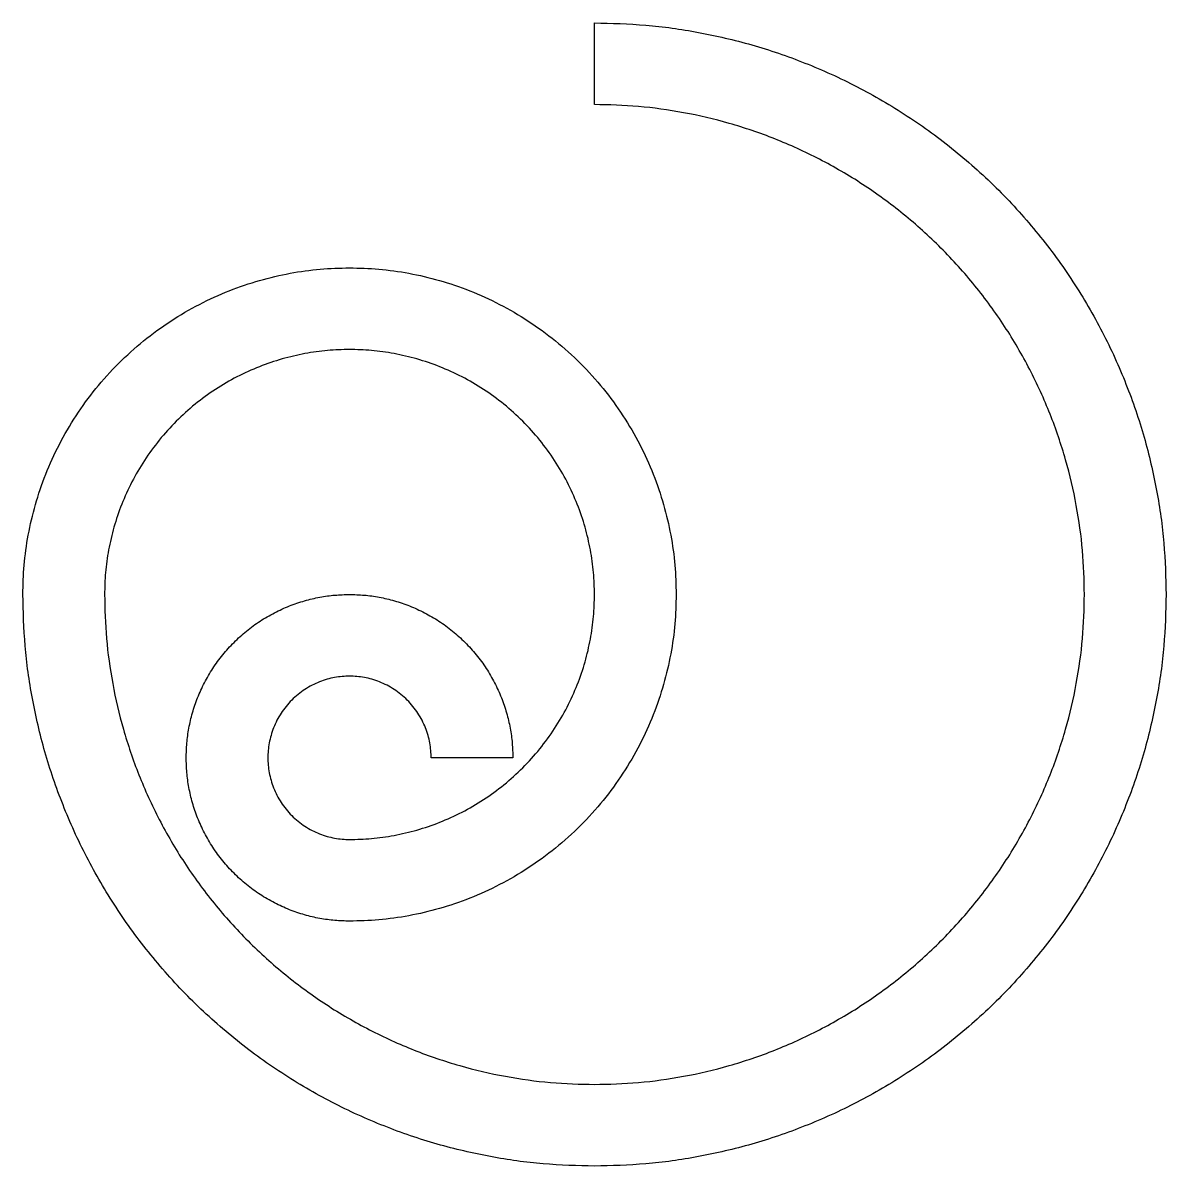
# Model space of a CAD drawing. Extents: x -2000 to 5000, y -2500 to 4500.
import ezdxf

# ---------------------------------------------------------------- set-up
doc = ezdxf.new("R2010")
doc.units = 0
doc.header["$MEASUREMENT"] = 0
doc.layers.get('0').update_dxf_attribs({"linetype": 'CONTINUOUS'})

msp = doc.modelspace()

# ---------------------------------------------------------------- linework, layer by layer
for points in [[(1500, 4000), (1500, 4500)], [(1000, 0), (500, 0)]]:
    msp.add_lwpolyline(points)
for points in [[(1500, 4500), (5000, 4500), (5000, 1000)], [(4500, 1000), (4500, 4000), (1500, 4000)], [(-2000, 1000), (-2000, 3000), (0, 3000)], [(0, 3000), (2000, 3000), (2000, 1000)], [(0, 2500), (-1500, 2500), (-1500, 1000)], [(1500, 1000), (1500, 2500), (0, 2500)], [(1500, -2500), (-2000, -2500), (-2000, 1000)], [(-1500, 1000), (-1500, -2000), (1500, -2000)], [(-1000, 0), (-1000, 1000), (0, 1000)], [(2000, 1000), (2000, -1000), (0, -1000)], [(0, -500), (1500, -500), (1500, 1000)], [(0, 1000), (1000, 1000), (1000, 0)], [(5000, 1000), (5000, -2500), (1500, -2500)], [(1500, -2000), (4500, -2000), (4500, 1000)], [(0, 500), (-500, 500), (-500, 0)], [(500, 0), (500, 500), (0, 500)], [(0, -1000), (-1000, -1000), (-1000, 0)], [(-500, 0), (-500, -500), (0, -500)]]:
    msp.add_rational_spline(points, [1, 0.707106781187, 1], degree=2)

doc.saveas('drawing.dxf')
